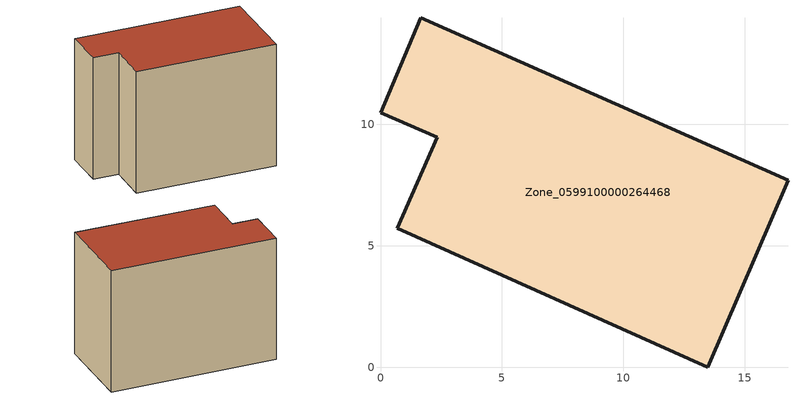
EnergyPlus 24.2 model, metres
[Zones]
Zone_0599100000264468
 floor ground (C_G): 16.78,7.7 13.48,0 0.68,5.72 2.33,9.47 0,10.49 1.65,14.4 z0
 wall outside (C_F): 13.48,0 16.78,7.7 1.65,14.4 0,10.49 2.33,9.47 0.68,5.72 13.48,0 z0:12.59
 roof outside (C_R): 0.68,5.72 13.48,0 16.78,7.7 1.65,14.4 0,10.49 2.33,9.47 z12.59
[BUILDING]
Pand.0599100000264468: North Axis=0; Terrain=City; Loads Convergence Tolerance Value=0.04; Temperature Convergence Tolerance Value=0.4; Solar Distribution=FullExterior; Maximum Number of Warmup Days=25; Minimum Number of Warmup Days=1
[Site:Location]
Rotterdam.The.Hague.AP_ZH_NLD Design_Conditions: Latitude=51.96; Longitude=4.45; Time Zone=1; Elevation=-4.5
[SITE:GROUNDTEMPERATURE:BUILDINGSURFACE]
18, 18, 18, 18, 18, 18, 18, 18, 18, 18, 18, 18
[MATERIAL] Thermal Absorptance=0.9; Solar Absorptance=0.7; Visible Absorptance=0.7
Name | Roughness | Thickness | Conductivity | Density | Specific Heat
G.TI.1946 | MediumSmooth | 0.15 | 1 | 540 | 1210
F.TI.1946 | Rough | 0.3 | 0.857143 | 1920 | 840
R.TI.1946 | MediumRough | 0.2 | 0.1 | 1500 | 1000
[CONSTRUCTION]
C_G: G.TI.1946
C_F: F.TI.1946
C_R: R.TI.1946
[ZONE]
Zone_0599100000264468: Type=1; Multiplier=1; Ceiling Height=Autocalculate; Volume=Autocalculate; Floor Area=autocalculate; Part of Total Floor Area=Yes
[ZONEINFILTRATION:DESIGNFLOWRATE]
Infil_Zone_0599100000264468: Zone or ZoneList or Space or SpaceList=Zone_0599100000264468; Schedule=AlwaysOn; Design Flow Rate Calculation Method=Flow/Area; Flow Rate per Floor Area=0.003; Constant Term Coefficient=1; Temperature Term Coefficient=0; Velocity Term Coefficient=0; Velocity Squared Term Coefficient=0
[HVACTEMPLATE:ZONE:IDEALLOADSAIRSYSTEM]
Zone_0599100000264468: Maximum Heating Supply Air Temperature=50; Minimum Cooling Supply Air Temperature=13; Maximum Heating Supply Air Humidity Ratio=0.0156; Minimum Cooling Supply Air Humidity Ratio=0.0077; Heating Limit=NoLimit; Cooling Limit=NoLimit; Dehumidification Control Type=ConstantSensibleHeatRatio; Cooling Sensible Heat Ratio=0.7; Dehumidification Setpoint=60; Humidification Control Type=None; Humidification Setpoint=30; Outdoor Air Method=None; Outdoor Air Flow Rate per Person=0.00944; Outdoor Air Flow Rate per Zone Floor Area=0; Outdoor Air Flow Rate per Zone=0; Demand Controlled Ventilation Type=None; Outdoor Air Economizer Type=NoEconomizer; Heat Recovery Type=None; Sensible Heat Recovery Effectiveness=0.7; Latent Heat Recovery Effectiveness=0.65
[ZONECONTROL:THERMOSTAT]
ThermostatControl_Zone_0599100000264468: Zone or ZoneList=Zone_0599100000264468; Control Type Schedule=DualSetpointControlType; Control 1=Thermostat_Zone_0599100000264468; Temperature Difference Between Cutout And Setpoint=0
[THERMOSTATSETPOINT:DUALSETPOINT]
Thermostat_Zone_0599100000264468: Heating Setpoint Temperature Schedule=HeatingSetpoint_Zone_0599100000264468; Cooling Setpoint Temperature Schedule=CoolingSetpoint_Zone_0599100000264468
[SCHEDULE:COMPACT]
HeatingSetpoint_Zone_0599100000264468: Through: 12/31, For: AllDays, Until: 24:00, 21
CoolingSetpoint_Zone_0599100000264468: Through: 12/31, For: AllDays, Until: 24:00, 24
DualSetpointControlType: Through: 12/31, For: AllDays, Until: 24:00, 4
AlwaysOn: Through: 12/31, For: AllDays, Until: 24:00, 1
